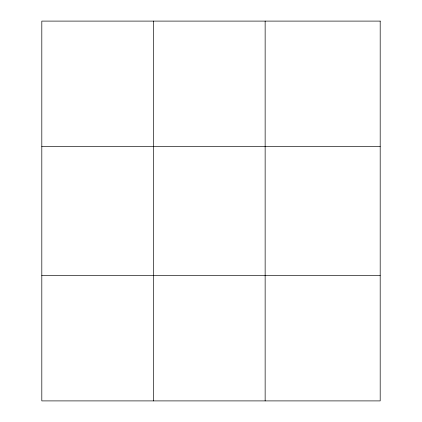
<?xml version="1.0" encoding="UTF-8"?>
<svg xmlns="http://www.w3.org/2000/svg" width="422" height="422" viewBox="0 0 422 422"><rect width="100%" height="100%" fill="white"/><g stroke="black" fill="none" stroke-linecap="round" stroke-linejoin="round"><path stroke-width="0.63" d="M153.476 21.1L153.476 400.9M265.143 21.1L265.143 400.9M41.81 146.434L380.19 146.434M41.81 275.566L380.19 275.566M380.19 21.1L380.19 400.9L41.81 400.9L41.81 21.1L380.19 21.1"/></g></svg>
